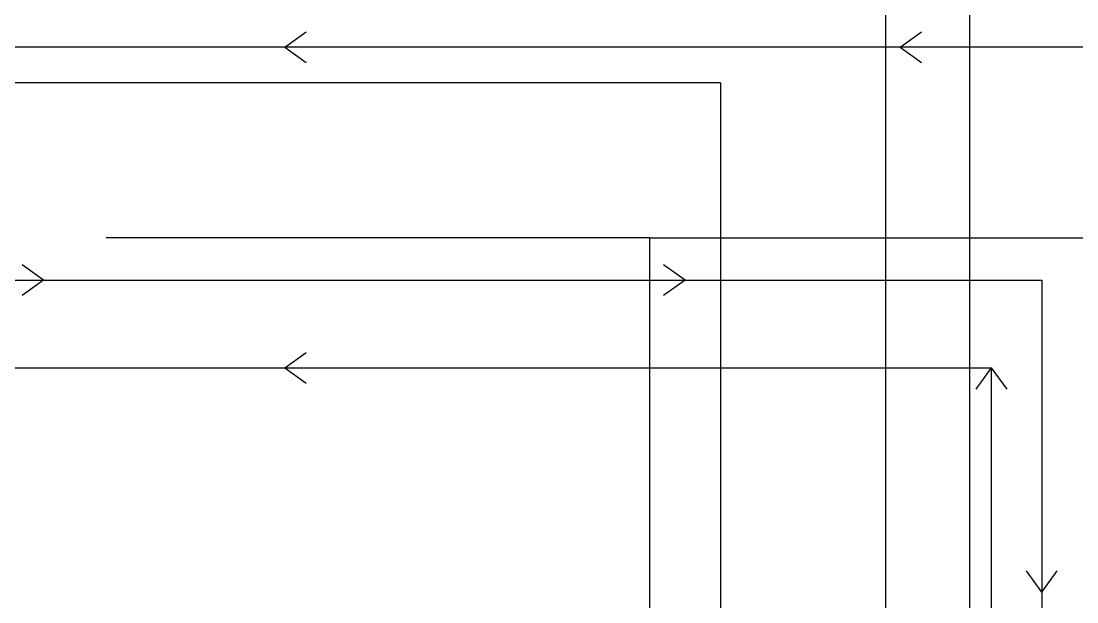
# Model space of a CAD drawing. Header units: millimetres. Extents: x 8553 to 64453, y 11523 to 72084.
# Drawn here: x 52826 to 59087, y 25966 to 29408 of the extents above; entities that cross this region are included whole.
import ezdxf

# ---------------------------------------------------------------- set-up
doc = ezdxf.new("R2010")
doc.units = ezdxf.units.MM
for name, color, linetype in [('tube_Ele', 50, 'Continuous'), ('wall', 250, 'Continuous'), ('water_box', 240, 'Continuous')]:
    doc.layers.add(name, color=color, linetype=linetype)

msp = doc.modelspace()

# ---------------------------------------------------------------- linework, layer by layer
at = {"layer": 'tube_Ele'}
for q in [(39816.796, 29042.328), (56974.653, 18142.581)]:
    msp.add_line((56974.653, 29042.328), q, dxfattribs=at)
at = {"layer": 'wall'}
for p, q in [((58453.433, 11522.963), (58453.433, 43612.012)), ((57953.433, 11522.963), (57953.433, 43122.963)), ((56553.433, 28122.963), (53330.747, 28122.963)), ((56553.433, 28122.963), (56553.433, 12522.963)), ((56553.433, 28122.963), (64453.433, 28122.963))]:
    msp.add_line(p, q, dxfattribs=at)
at = {"layer": 'water_box'}
for p, q in [((54390, 29252.998), (54516.659, 29344.093)), ((58040, 29252.998), (58166.659, 29344.093)), ((61368.216, 29252.998), (40228.272, 29252.998)), ((54390, 29252.998), (54516.659, 29161.903)), ((58040, 29252.998), (58166.659, 29161.903)), ((54390, 27352.963), (54516.659, 27444.058)), ((54390, 27352.963), (54516.659, 27261.868)), ((58580, 27352.963), (58488.905, 27226.304)), ((58580, 27352.963), (58671.095, 27226.304))]:
    msp.add_line(p, q, dxfattribs=at)
at = {"layer": 'water_box', "color": 4}
for p, q in [((52960, 27872.963), (52833.341, 27964.058)), ((56763.433, 27872.963), (56636.774, 27964.058)), ((48779.167, 27872.963), (58880, 27872.963)), ((52960, 27872.963), (52833.341, 27781.868)), ((56763.433, 27872.963), (56636.774, 27781.868)), ((58880, 27872.963), (58880, 17280.712)), ((58880, 26022.963), (58788.905, 26149.621)), ((58880, 26022.963), (58971.095, 26149.621))]:
    msp.add_line(p, q, dxfattribs=at)
at = {"layer": 'water_box', "color": 240}
for p, q in [((39360, 27352.963), (58580, 27352.963)), ((58580, 27352.963), (58580, 17960.712))]:
    msp.add_line(p, q, dxfattribs=at)

doc.saveas('drawing.dxf')
